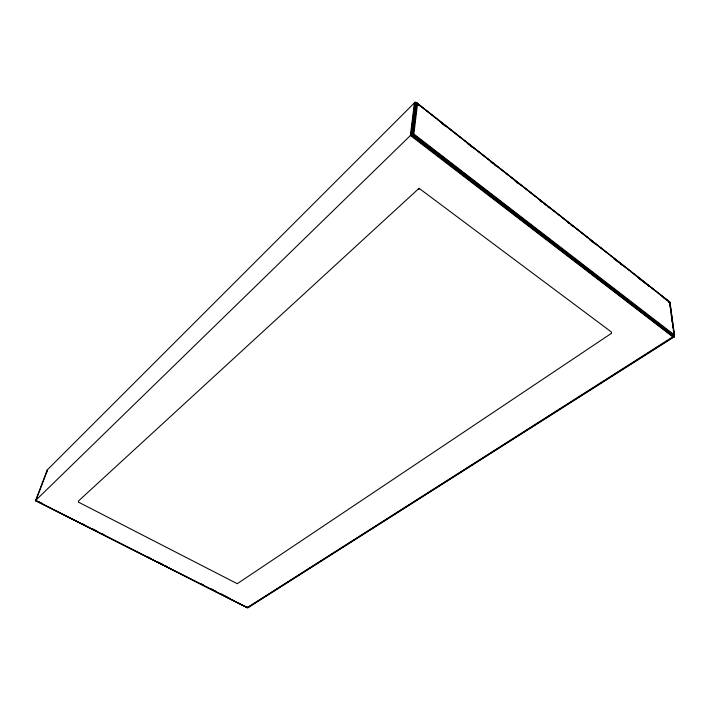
<?xml version="1.0" encoding="UTF-8"?>
<svg xmlns="http://www.w3.org/2000/svg" width="710" height="710" viewBox="0 0 710 710"><rect width="100%" height="100%" fill="white"/><g stroke="black" fill="none" stroke-linecap="round" stroke-linejoin="round"><path stroke-width="1.06" d="M47.224 471.83L47.206 469.976L414.986 102.302L416.317 102.462L669.512 301.697L674.012 334.65L672.503 337.046L247.142 607.689L248.713 606.979L248.03 607.165M414.445 102.648L410.38 135.45L673.541 337.356L674.429 335.954L670.054 303.33L668.838 301.475L657.522 292.573M247.222 607.671L35.5 500.603L410.957 134.989L413.877 134.084L674.012 334.65L674.074 335.945L672.503 337.046L673.55 337.188L674.154 336.407M418.935 189.463L419.06 188.31L611.354 331.961L611.443 333.167M413.877 134.084L417.533 103.66L416.317 102.462L412.439 134.288L673.799 335.635L673.71 336.93L672.503 337.046L673.746 336.647L674.5 335.484L669.974 302.407L663.14 297.49M416.974 102.95L413.202 134.11L674.447 335.901M674.429 335.954L673.914 337.046M414.986 102.302L410.957 134.989L673.018 336.647L672.92 337.312M668.492 301.998L669.832 302.061L669.787 303.773M669.903 302.93L668.509 301.848M247.524 607.458L248.411 607.112M78.366 501.819L78.73 500.772L419.06 188.31M47.206 469.976L35.571 500.728L36.769 500.648M35.828 500.772L47.055 471.245M669.352 302.921L669.237 301.51M673.55 337.188L673.462 336.167L411.667 134.589L415.634 102.24L435.647 117.984M247.932 607.476L246.778 607.467L248.589 607.298M674.136 336.682L674.358 335.031M673.284 337.419L674.118 336.78M611.301 333.434L237.246 583.709L78.65 502.227M673.701 336.788L247.604 607.689L35.615 500.426M248.056 607.653L673.692 337.143M248.358 607.529L247.328 607.52L248.118 607.636M38.739 501.642L42.68 503.638M82.12 523.59L84.091 524.592M91.98 528.577L96.906 531.071M101.841 533.565L103.811 534.568M148.177 557.013L150.147 558.016M158.037 562L162.963 564.494M164.933 565.497L166.903 566.491M201.409 583.948L203.388 584.951M211.269 588.936L216.204 591.439M221.129 593.933L229.019 597.918M35.5 500.603L247.098 607.618M417.533 103.66L669.974 302.407M437.387 119.36L462.618 139.213M464.358 140.58L508.733 175.494M510.472 176.87L532.225 193.981M533.964 195.356L535.704 196.723M537.452 198.09L559.205 215.21M560.944 216.577L608.798 254.233M610.538 255.6L628.811 269.977M630.551 271.344L632.291 272.72M634.03 274.087L655.783 291.198M417.595 104.361L419.335 105.728M441.975 123.531L445.463 126.273M467.224 143.393L468.973 144.769M470.712 146.136L472.452 147.502M490.734 161.889L492.483 163.256M494.222 164.622L495.962 165.998M515.114 181.059L518.602 183.801M540.363 200.921L542.112 202.288M543.851 203.663L545.591 205.03M547.33 206.397L549.078 207.773M567.361 222.15L569.101 223.526M570.84 224.892L572.579 226.259M590.001 239.962L595.22 244.071M613.502 258.449L618.729 262.558M620.469 263.925L622.217 265.3M638.76 278.311L642.239 281.053M643.979 282.42L645.718 283.787M647.467 285.163L649.206 286.529M669.938 304.865L670.231 307.039M670.666 310.305L670.959 312.48M671.243 314.654L671.536 316.829M671.971 320.086L672.264 322.269M672.698 325.526L672.991 327.7M673.426 330.966L673.719 333.141"/></g></svg>
